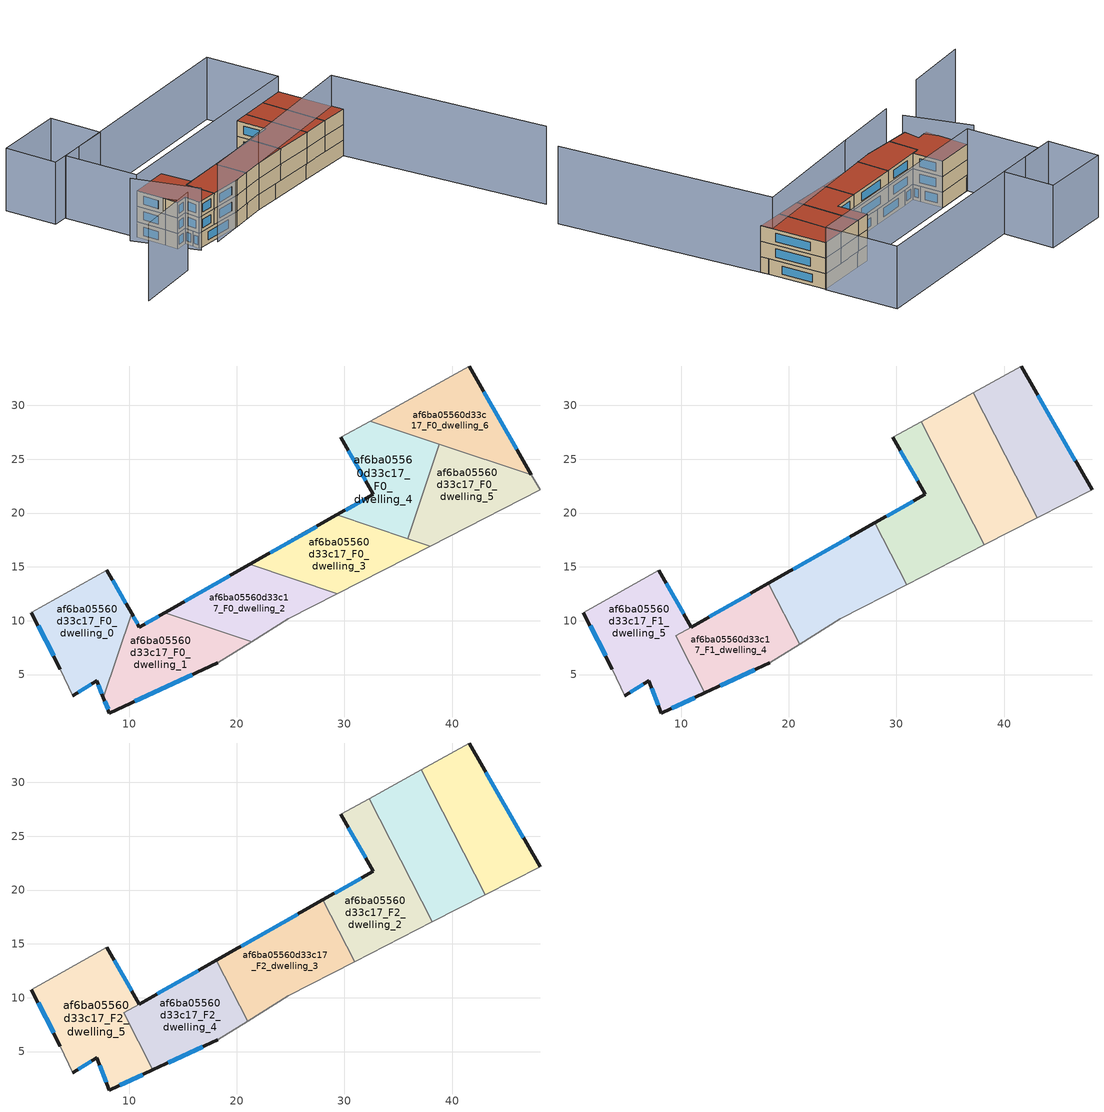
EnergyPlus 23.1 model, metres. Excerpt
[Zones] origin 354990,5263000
af6ba05560d33c17_F0_dwelling_0
 floor ground (EU_floor_Construction): 7.93,14.7 10.23,10.69 7.62,2.86 7.01,4.42 4.77,3.04 3.61,5.49 0.93,10.75 0.97,10.77 z0
 wall outside (EU_wall_Construction): 0.93,10.75 3.61,5.49 / 10.23,10.69 7.93,14.7 / 4.77,3.04 7.01,4.42 7.62,2.86 z0:3
 wall adiabatic (EU_wall_Construction): 3.61,5.49 4.77,3.04 / 7.93,14.7 0.97,10.77 0.93,10.75 z0:3
 wall to af6ba05560d33c17_F0_dwelling_1 (EU_wall_Construction): 7.62,2.86 10.23,10.69 z0:3
 window (EU_Window_Construction): 1.56,9.52 2.98,6.73 / 9.69,11.63 8.47,13.76 / 7.15,4.05 7.47,3.22 / 5.3,3.36 6.48,4.1 z0.7:2.3
af6ba05560d33c17_F0_dwelling_1
 floor ground (EU_floor_Construction): 21.37,8.05 18.25,6.1 8.17,1.43 7.62,2.86 10.23,10.69 10.96,9.41 13.3,10.74 z0
 wall outside (EU_wall_Construction): 7.62,2.86 8.17,1.43 18.25,6.1 / 13.3,10.74 10.96,9.41 10.23,10.69 z0:3
 wall to af6ba05560d33c17_F0_dwelling_2 (EU_wall_Construction): 21.37,8.05 13.3,10.74 z0:3
 wall adiabatic (EU_wall_Construction): 18.25,6.1 21.37,8.05 z0:3
 window (EU_Window_Construction): 7.75,2.52 8.04,1.77 / 10.79,9.71 10.4,10.39 / 12.75,10.43 11.51,9.73 / 10.54,2.53 15.88,5 z0.7:2.3
af6ba05560d33c17_F0_dwelling_2
 floor ground (EU_floor_Construction): 29.35,12.53 24.78,10.2 21.37,8.05 13.3,10.74 21.22,15.24 z0
 wall outside (EU_wall_Construction): 21.22,15.24 13.3,10.74 z0:3
 wall adiabatic (EU_wall_Construction): 21.37,8.05 24.78,10.2 29.35,12.53 z0:3
 wall to af6ba05560d33c17_F0_dwelling_3 (EU_wall_Construction): 29.35,12.53 21.22,15.24 z0:3
 window (EU_Window_Construction): 19.36,14.18 15.16,11.8 z0.7:2.3
af6ba05560d33c17_F0_dwelling_3
 floor ground (EU_floor_Construction): 37.97,16.94 29.35,12.53 21.22,15.24 29.31,19.83 z0
 wall outside (EU_wall_Construction): 29.31,19.83 21.22,15.24 z0:3
 wall adiabatic (EU_wall_Construction): 29.35,12.53 37.97,16.94 z0:3
 wall to af6ba05560d33c17_F0_dwelling_4 (EU_wall_Construction): 35.89,17.64 29.31,19.83 z0:3
 wall to af6ba05560d33c17_F0_dwelling_5 (EU_wall_Construction): 37.97,16.94 35.89,17.63 z0:3
 window (EU_Window_Construction): 27.41,18.75 23.12,16.31 z0.7:2.3
af6ba05560d33c17_F0_dwelling_4
 floor ground (EU_floor_Construction): 38.82,26.42 35.89,17.63 29.31,19.83 32.68,21.74 29.67,27.03 32.4,28.55 z0
 wall outside (EU_wall_Construction): 29.67,27.03 32.68,21.74 29.31,19.83 z0:3
 wall adiabatic (EU_wall_Construction): 32.4,28.55 29.67,27.03 z0:3
 wall to af6ba05560d33c17_F0_dwelling_5 (EU_wall_Construction): 35.89,17.63 38.82,26.42 z0:3
 wall to af6ba05560d33c17_F0_dwelling_6 (EU_wall_Construction): 38.82,26.42 32.4,28.55 z0:3
 window (EU_Window_Construction): 31.89,21.29 30.1,20.28 / 30.37,25.79 31.98,22.98 z0.7:2.3
af6ba05560d33c17_F0_dwelling_5
 floor ground (EU_floor_Construction): 47.36,23.57 48.17,22.16 37.97,16.94 35.89,17.63 38.82,26.42 z0
 wall adiabatic (EU_wall_Construction): 37.97,16.94 48.17,22.16 47.36,23.57 z0:3
 wall to af6ba05560d33c17_F0_dwelling_6 (EU_wall_Construction): 47.36,23.57 38.82,26.42 z0:3
 ceiling adiabatic (EU_roof_Construction): 48.17,22.16 47.36,23.57 38.82,26.42 36.67,19.97 38.17,17.04 z3
af6ba05560d33c17_F0_dwelling_6
 floor ground (EU_floor_Construction): 41.59,33.66 47.36,23.57 32.4,28.55 z0
 wall outside (EU_wall_Construction): 47.36,23.57 41.59,33.66 z0:3
 wall adiabatic (EU_wall_Construction): 41.59,33.66 32.4,28.55 z0:3
 window (EU_Window_Construction): 46.01,25.94 42.95,31.29 z0.7:2.3
af6ba05560d33c17_F1_dwelling_0
 floor to af6ba05560d33c17_F0_dwelling_6 (EU_floor_Construction): 41.59,33.66 47.36,23.57 39.71,26.12 37.12,31.18 z3
 floor adiabatic (EU_floor_Construction): 47.36,23.57 48.17,22.16 43.07,19.55 39.71,26.12 z3
 wall outside (EU_wall_Construction): 48.17,22.16 41.59,33.66 z3:6
 wall adiabatic (EU_wall_Construction): 41.59,33.66 37.12,31.18 / 43.07,19.55 48.17,22.16 z3:6
 wall to af6ba05560d33c17_F1_dwelling_1 (EU_wall_Construction): 37.12,31.18 43.07,19.55 z3:6
 window (EU_Window_Construction): 46.63,24.86 43.14,30.96 z3.7:5.3
af6ba05560d33c17_F1_dwelling_1
 floor adiabatic (EU_floor_Construction): 39.71,26.12 43.07,19.55 38.17,17.04 36.67,19.97 38.82,26.42 z3
 floor to af6ba05560d33c17_F0_dwelling_6 (EU_floor_Construction): 37.12,31.18 39.71,26.12 32.4,28.55 z3
 floor to af6ba05560d33c17_F0_dwelling_4 (EU_floor_Construction): 38.81,26.42 36.67,19.97 32.31,28.5 32.4,28.55 z3
 wall adiabatic (EU_wall_Construction): 37.12,31.18 32.31,28.5 / 38.17,17.04 43.07,19.55 z3:6
 wall to af6ba05560d33c17_F1_dwelling_2 (EU_wall_Construction): 32.31,28.5 38.17,17.04 z3:6
af6ba05560d33c17_F1_dwelling_2
 floor to af6ba05560d33c17_F0_dwelling_4 (EU_floor_Construction): 32.31,28.5 36.67,19.97 35.89,17.63 29.31,19.83 32.68,21.74 29.67,27.03 z3
 floor to af6ba05560d33c17_F0_dwelling_3 (EU_floor_Construction): 37.97,16.94 30.94,13.34 28,19.08 29.31,19.83 z3
 floor to af6ba05560d33c17_F0_dwelling_5 (EU_floor_Construction): 36.67,19.97 38.17,17.04 37.97,16.94 35.89,17.64 z3
 wall outside (EU_wall_Construction): 29.67,27.03 32.68,21.74 28,19.08 z3:6
 wall adiabatic (EU_wall_Construction): 30.94,13.34 38.17,17.04 / 32.31,28.5 29.67,27.03 z3:6
 wall to af6ba05560d33c17_F1_dwelling_3 (EU_wall_Construction): 28,19.08 30.94,13.34 z3:6
 window (EU_Window_Construction): 31.58,21.12 29.1,19.71 / 30.37,25.79 31.98,22.98 z3.7:5.3
af6ba05560d33c17_F1_dwelling_3
 floor to af6ba05560d33c17_F0_dwelling_2 (EU_floor_Construction): 29.35,12.53 24.78,10.2 21.37,8.06 20.78,8.25 18.11,13.47 21.22,15.24 z3
 floor to af6ba05560d33c17_F0_dwelling_3 (EU_floor_Construction): 28,19.08 30.94,13.34 29.35,12.53 21.22,15.24 z3
 floor to af6ba05560d33c17_F0_dwelling_1 (EU_floor_Construction): 21.37,8.06 21,7.82 20.78,8.25 z3
 wall outside (EU_wall_Construction): 28,19.08 18.11,13.47 z3:6
 wall to af6ba05560d33c17_F1_dwelling_4 (EU_wall_Construction): 18.11,13.47 21,7.82 z3:6
 wall adiabatic (EU_wall_Construction): 21,7.82 24.78,10.2 30.94,13.34 z3:6
 window (EU_Window_Construction): 25.68,17.77 20.43,14.79 z3.7:5.3
af6ba05560d33c17_F1_dwelling_4
 floor to af6ba05560d33c17_F0_dwelling_1 (EU_floor_Construction): 20.78,8.25 21,7.82 18.25,6.1 12.21,3.3 9.52,8.57 9.53,8.61 13.3,10.74 z3
 floor to af6ba05560d33c17_F0_dwelling_2 (EU_floor_Construction): 18.11,13.47 20.78,8.25 13.3,10.74 z3
 wall outside (EU_wall_Construction): 12.21,3.3 18.25,6.1 / 18.11,13.47 10.96,9.41 z3:6
 wall adiabatic (EU_wall_Construction): 18.25,6.1 21,7.82 z3:6
 wall to af6ba05560d33c17_F1_dwelling_5 (EU_wall_Construction): 10.96,9.41 9.51,8.59 12.21,3.3 z3:6
 window (EU_Window_Construction): 13.63,3.96 16.83,5.44 / 16.43,12.52 12.64,10.37 z3.7:5.3
af6ba05560d33c17_F1_dwelling_5
 floor to af6ba05560d33c17_F0_dwelling_0 (EU_floor_Construction): 7.93,14.7 10.23,10.69 9.53,8.61 9.51,8.59 9.52,8.57 7.62,2.86 7.01,4.42 4.77,3.04 3.61,5.49 0.93,10.75 z3
 floor to af6ba05560d33c17_F0_dwelling_1 (EU_floor_Construction): 9.52,8.57 12.21,3.3 8.17,1.43 7.62,2.86 z3; 10.23,10.69 10.96,9.41 9.53,8.61 z3
 wall outside (EU_wall_Construction): 10.96,9.41 7.93,14.7 / 4.77,3.04 7.01,4.42 8.17,1.43 12.21,3.3 / 0.93,10.75 3.61,5.49 z3:6
 wall adiabatic (EU_wall_Construction): 7.93,14.7 0.93,10.75 / 3.61,5.49 4.77,3.04 z3:6
 window (EU_Window_Construction): 10.25,10.66 8.64,13.46 / 9.12,1.87 11.27,2.86 / 7.28,3.72 7.9,2.13 / 5.3,3.36 6.48,4.1 / 1.56,9.52 2.98,6.73 z3.7:5.3
af6ba05560d33c17_F2_dwelling_0
 floor to af6ba05560d33c17_F1_dwelling_0 (EU_floor_Construction): 41.59,33.66 48.17,22.16 43.07,19.55 37.12,31.18 z6
 wall outside (EU_wall_Construction): 48.17,22.16 41.59,33.66 z6:9
 wall adiabatic (EU_wall_Construction): 41.59,33.66 37.12,31.18 / 43.07,19.55 48.17,22.16 z6:9
 wall to af6ba05560d33c17_F2_dwelling_1 (EU_wall_Construction): 37.12,31.18 43.07,19.55 z6:9
 window (EU_Window_Construction): 46.63,24.86 43.14,30.96 z6.7:8.3
 roof outside (EU_roof_Construction): 48.17,22.16 41.59,33.66 37.12,31.18 43.07,19.55 z9
af6ba05560d33c17_F2_dwelling_1
 floor to af6ba05560d33c17_F1_dwelling_1 (EU_floor_Construction): 37.12,31.18 43.07,19.55 38.17,17.04 32.31,28.5 z6
 wall adiabatic (EU_wall_Construction): 37.12,31.18 32.31,28.5 / 38.17,17.04 43.07,19.55 z6:9
 wall to af6ba05560d33c17_F2_dwelling_2 (EU_wall_Construction): 32.31,28.5 38.17,17.04 z6:9
 roof outside (EU_roof_Construction): 43.07,19.55 37.12,31.18 32.31,28.5 38.17,17.04 z9
af6ba05560d33c17_F2_dwelling_2
 floor to af6ba05560d33c17_F1_dwelling_2 (EU_floor_Construction): 32.31,28.5 38.17,17.04 30.94,13.34 28,19.08 32.68,21.74 29.67,27.03 z6
 wall outside (EU_wall_Construction): 29.67,27.03 32.68,21.74 28,19.08 z6:9
 wall adiabatic (EU_wall_Construction): 30.94,13.34 38.17,17.04 / 32.31,28.5 29.67,27.03 z6:9
 wall to af6ba05560d33c17_F2_dwelling_3 (EU_wall_Construction): 28,19.08 30.94,13.34 z6:9
 window (EU_Window_Construction): 31.58,21.12 29.1,19.71 / 30.37,25.79 31.98,22.98 z6.7:8.3
 roof outside (EU_roof_Construction): 38.17,17.04 32.31,28.5 29.67,27.03 32.68,21.74 28,19.08 30.94,13.34 z9
af6ba05560d33c17_F2_dwelling_3
 floor to af6ba05560d33c17_F1_dwelling_3 (EU_floor_Construction): 28,19.08 30.94,13.34 24.78,10.2 21,7.82 18.11,13.47 z6
 wall outside (EU_wall_Construction): 28,19.08 18.11,13.47 z6:9
 wall to af6ba05560d33c17_F2_dwelling_4 (EU_wall_Construction): 18.11,13.47 21,7.82 z6:9
 wall adiabatic (EU_wall_Construction): 21,7.82 24.78,10.2 30.94,13.34 z6:9
 window (EU_Window_Construction): 25.68,17.77 20.43,14.79 z6.7:8.3
 roof outside (EU_roof_Construction): 30.94,13.34 28,19.08 18.11,13.47 21,7.82 24.78,10.2 z9
af6ba05560d33c17_F2_dwelling_4
 floor to af6ba05560d33c17_F1_dwelling_4 (EU_floor_Construction): 18.11,13.47 21,7.82 18.25,6.1 12.21,3.3 9.51,8.59 z6
 wall outside (EU_wall_Construction): 12.21,3.3 18.25,6.1 / 18.11,13.47 10.96,9.41 z6:9
 wall adiabatic (EU_wall_Construction): 18.25,6.1 21,7.82 z6:9
 wall to af6ba05560d33c17_F2_dwelling_5 (EU_wall_Construction): 10.96,9.41 9.51,8.59 12.21,3.3 z6:9
 window (EU_Window_Construction): 13.63,3.96 16.83,5.44 / 16.43,12.52 12.64,10.37 z6.7:8.3
 roof outside (EU_roof_Construction): 18.25,6.1 21,7.82 18.11,13.47 9.51,8.59 12.21,3.3 z9
af6ba05560d33c17_F2_dwelling_5
 floor to af6ba05560d33c17_F1_dwelling_5 (EU_floor_Construction): 7.93,14.7 10.96,9.41 9.51,8.59 12.21,3.3 8.17,1.43 7.01,4.42 4.77,3.04 3.61,5.49 0.93,10.75 z6
 wall outside (EU_wall_Construction): 10.96,9.41 7.93,14.7 / 4.77,3.04 7.01,4.42 8.17,1.43 12.21,3.3 / 0.93,10.75 3.61,5.49 z6:9
 wall adiabatic (EU_wall_Construction): 7.93,14.7 0.93,10.75 / 3.61,5.49 4.77,3.04 z6:9
 window (EU_Window_Construction): 10.25,10.66 8.64,13.46 / 9.12,1.87 11.27,2.86 / 7.28,3.72 7.9,2.13 / 5.3,3.36 6.48,4.1 / 1.56,9.52 2.98,6.73 z6.7:8.3
 roof outside (EU_roof_Construction): 12.21,3.3 9.51,8.59 10.96,9.41 7.93,14.7 0.93,10.75 3.61,5.49 4.77,3.04 7.01,4.42 8.17,1.43 z9
shading: -9.58,-12.65 2.28,-5.14 / 12.43,2.42 24.77,10.21 / 24.78,10.19 46.91,24.16 / 46.91,24.16 69.65,-11.88 z0:15; -0.76,10.09 8.17,0.7 / 41.59,33.66 0.93,10.75 / 0.93,10.75 -6.23,23.47 / -6.23,23.47 34.43,46.38 / 34.43,46.38 41.59,33.66 / -13.85,31.1 -1.19,37.97 / -1.19,37.97 3.71,28.94 / 3.71,28.94 -8.95,22.07 / -8.95,22.07 -13.85,31.1 z0:12
[Building]
EU S2 Campaign: North Axis=0; Terrain=City; Solar Distribution=FullExterior
[Site:Location]
Budapest.Ferenc.Liszt.Intl.AP: Latitude=47.437; Longitude=19.256; Time Zone=1; Elevation=185
[SizingPeriod:WeatherFileDays]
AnnualSizingPeriod: Begin Month=1; Begin Day of Month=1; End Month=12; End Day of Month=31; Day of Week for Start Day=Monday; Use Weather File Daylight Saving Period=No; Use Weather File Rain and Snow Indicators=No
[MATERIAL]
EU_InternalMass_Material: Roughness=MediumRough; Thickness=0.1; Conductivity=1; Density=1800; Specific Heat=900; Thermal Absorptance=0.9; Solar Absorptance=0.7; Visible Absorptance=0.7
[MATERIAL:NOMASS] Roughness=MediumRough; Thermal Absorptance=0.9; Solar Absorptance=0.7; Visible Absorptance=0.7
Name | Thermal Resistance
EU_wall_NoMass | 0.832559
EU_roof_NoMass | 1.39638
EU_floor_NoMass | 0.872794
[WINDOWMATERIAL:SIMPLEGLAZINGSYSTEM]
EU_Window_SimpleGlazing: UFactor=2.79869; Solar Heat Gain Coefficient=0.75; Visible Transmittance=0.75
[CONSTRUCTION]
EU_wall_Construction: EU_wall_NoMass
EU_roof_Construction: EU_roof_NoMass
EU_floor_Construction: EU_floor_NoMass
EU_Window_Construction: EU_Window_SimpleGlazing
EU_InternalMass_Construction: EU_InternalMass_Material
[ZONE] Type=1; Multiplier=1; Ceiling Height=autocalculate; Floor Area=autocalculate; Part of Total Floor Area=Yes
Name | Volume
af6ba05560d33c17_F0_dwelling_0 | 189.872
af6ba05560d33c17_F1_dwelling_0; af6ba05560d33c17_F2_dwelling_0 | 214.002
af6ba05560d33c17_F0_dwelling_1 | 189.862
af6ba05560d33c17_F1_dwelling_1; af6ba05560d33c17_F2_dwelling_1 | 214.014
af6ba05560d33c17_F0_dwelling_2 | 170.562
af6ba05560d33c17_F1_dwelling_2; af6ba05560d33c17_F2_dwelling_2 | 213.99
af6ba05560d33c17_F0_dwelling_3 | 183.417
af6ba05560d33c17_F1_dwelling_3; af6ba05560d33c17_F2_dwelling_3 | 214.008
af6ba05560d33c17_F0_dwelling_4 | 183.438
af6ba05560d33c17_F1_dwelling_4; af6ba05560d33c17_F2_dwelling_4 | 186.183
af6ba05560d33c17_F0_dwelling_5 | 183.446
af6ba05560d33c17_F1_dwelling_5; af6ba05560d33c17_F2_dwelling_5 | 241.827
af6ba05560d33c17_F0_dwelling_6 | 183.434
[INTERNALMASS] Construction=EU_InternalMass_Construction
Name | Zone or ZoneList | Surface Area
af6ba05560d33c17_F0_dwelling_0_EU_InternalMass | af6ba05560d33c17_F0_dwelling_0 | 63.2909
af6ba05560d33c17_F0_dwelling_1_EU_InternalMass | af6ba05560d33c17_F0_dwelling_1 | 63.2845
af6ba05560d33c17_F0_dwelling_2_EU_InternalMass | af6ba05560d33c17_F0_dwelling_2 | 56.8539
af6ba05560d33c17_F0_dwelling_3_EU_InternalMass | af6ba05560d33c17_F0_dwelling_3 | 61.1392
af6ba05560d33c17_F0_dwelling_4_EU_InternalMass | af6ba05560d33c17_F0_dwelling_4 | 61.1452
af6ba05560d33c17_F0_dwelling_5_EU_InternalMass | af6ba05560d33c17_F0_dwelling_5 | 61.1489
af6ba05560d33c17_F0_dwelling_6_EU_InternalMass | af6ba05560d33c17_F0_dwelling_6 | 61.1445
af6ba05560d33c17_F1_dwelling_0_EU_InternalMass | af6ba05560d33c17_F1_dwelling_0 | 71.3339
af6ba05560d33c17_F1_dwelling_1_EU_InternalMass | af6ba05560d33c17_F1_dwelling_1 | 71.3382
af6ba05560d33c17_F1_dwelling_2_EU_InternalMass | af6ba05560d33c17_F1_dwelling_2 | 71.3301
af6ba05560d33c17_F1_dwelling_3_EU_InternalMass | af6ba05560d33c17_F1_dwelling_3 | 71.3359
af6ba05560d33c17_F1_dwelling_4_EU_InternalMass | af6ba05560d33c17_F1_dwelling_4 | 62.0614
af6ba05560d33c17_F1_dwelling_5_EU_InternalMass | af6ba05560d33c17_F1_dwelling_5 | 80.6105
af6ba05560d33c17_F2_dwelling_0_EU_InternalMass | af6ba05560d33c17_F2_dwelling_0 | 71.3339
af6ba05560d33c17_F2_dwelling_1_EU_InternalMass | af6ba05560d33c17_F2_dwelling_1 | 71.3382
af6ba05560d33c17_F2_dwelling_2_EU_InternalMass | af6ba05560d33c17_F2_dwelling_2 | 71.3301
af6ba05560d33c17_F2_dwelling_3_EU_InternalMass | af6ba05560d33c17_F2_dwelling_3 | 71.3359
af6ba05560d33c17_F2_dwelling_4_EU_InternalMass | af6ba05560d33c17_F2_dwelling_4 | 62.0614
af6ba05560d33c17_F2_dwelling_5_EU_InternalMass | af6ba05560d33c17_F2_dwelling_5 | 80.6105
[OTHEREQUIPMENT] Fuel Type=Electricity; Design Level Calculation Method=Watts/Area; Power per Zone Floor Area=1; Fraction Latent=0; Fraction Radiant=0; Fraction Lost=0; Carbon Dioxide Generation Rate=0; EndUse Subcategory=EU_Step8_InternalGains
Name | Zone or ZoneList or Space or SpaceList | Schedule
EU_Step8_InternalGain_af6ba05560d33c17_F0_dwelling_0_f000 | af6ba05560d33c17_F0_dwelling_0 | EU_Step8_GainSchedule_af6ba05560d33c17_F0_dwelling_0_f000
EU_Step8_InternalGain_af6ba05560d33c17_F0_dwelling_1_f000 | af6ba05560d33c17_F0_dwelling_1 | EU_Step8_GainSchedule_af6ba05560d33c17_F0_dwelling_1_f000
EU_Step8_InternalGain_af6ba05560d33c17_F0_dwelling_2_f000 | af6ba05560d33c17_F0_dwelling_2 | EU_Step8_GainSchedule_af6ba05560d33c17_F0_dwelling_2_f000
EU_Step8_InternalGain_af6ba05560d33c17_F0_dwelling_3_f000 | af6ba05560d33c17_F0_dwelling_3 | EU_Step8_GainSchedule_af6ba05560d33c17_F0_dwelling_3_f000
EU_Step8_InternalGain_af6ba05560d33c17_F0_dwelling_4_f000 | af6ba05560d33c17_F0_dwelling_4 | EU_Step8_GainSchedule_af6ba05560d33c17_F0_dwelling_4_f000
EU_Step8_InternalGain_af6ba05560d33c17_F0_dwelling_5_f000 | af6ba05560d33c17_F0_dwelling_5 | EU_Step8_GainSchedule_af6ba05560d33c17_F0_dwelling_5_f000
EU_Step8_InternalGain_af6ba05560d33c17_F0_dwelling_6_f000 | af6ba05560d33c17_F0_dwelling_6 | EU_Step8_GainSchedule_af6ba05560d33c17_F0_dwelling_6_f000
EU_Step8_InternalGain_af6ba05560d33c17_F1_dwelling_0_f000 | af6ba05560d33c17_F1_dwelling_0 | EU_Step8_GainSchedule_af6ba05560d33c17_F1_dwelling_0_f000
EU_Step8_InternalGain_af6ba05560d33c17_F1_dwelling_1_f000 | af6ba05560d33c17_F1_dwelling_1 | EU_Step8_GainSchedule_af6ba05560d33c17_F1_dwelling_1_f000
EU_Step8_InternalGain_af6ba05560d33c17_F1_dwelling_2_f000 | af6ba05560d33c17_F1_dwelling_2 | EU_Step8_GainSchedule_af6ba05560d33c17_F1_dwelling_2_f000
EU_Step8_InternalGain_af6ba05560d33c17_F1_dwelling_3_f000 | af6ba05560d33c17_F1_dwelling_3 | EU_Step8_GainSchedule_af6ba05560d33c17_F1_dwelling_3_f000
EU_Step8_InternalGain_af6ba05560d33c17_F1_dwelling_4_f000 | af6ba05560d33c17_F1_dwelling_4 | EU_Step8_GainSchedule_af6ba05560d33c17_F1_dwelling_4_f000
EU_Step8_InternalGain_af6ba05560d33c17_F1_dwelling_5_f000 | af6ba05560d33c17_F1_dwelling_5 | EU_Step8_GainSchedule_af6ba05560d33c17_F1_dwelling_5_f000
EU_Step8_InternalGain_af6ba05560d33c17_F2_dwelling_0_f000 | af6ba05560d33c17_F2_dwelling_0 | EU_Step8_GainSchedule_af6ba05560d33c17_F2_dwelling_0_f000
EU_Step8_InternalGain_af6ba05560d33c17_F2_dwelling_1_f000 | af6ba05560d33c17_F2_dwelling_1 | EU_Step8_GainSchedule_af6ba05560d33c17_F2_dwelling_1_f000
EU_Step8_InternalGain_af6ba05560d33c17_F2_dwelling_2_f000 | af6ba05560d33c17_F2_dwelling_2 | EU_Step8_GainSchedule_af6ba05560d33c17_F2_dwelling_2_f000
EU_Step8_InternalGain_af6ba05560d33c17_F2_dwelling_3_f000 | af6ba05560d33c17_F2_dwelling_3 | EU_Step8_GainSchedule_af6ba05560d33c17_F2_dwelling_3_f000
EU_Step8_InternalGain_af6ba05560d33c17_F2_dwelling_4_f000 | af6ba05560d33c17_F2_dwelling_4 | EU_Step8_GainSchedule_af6ba05560d33c17_F2_dwelling_4_f000
EU_Step8_InternalGain_af6ba05560d33c17_F2_dwelling_5_f000 | af6ba05560d33c17_F2_dwelling_5 | EU_Step8_GainSchedule_af6ba05560d33c17_F2_dwelling_5_f000
[ZONEVENTILATION:DESIGNFLOWRATE] Schedule=EU_AlwaysOn; Design Flow Rate Calculation Method=AirChanges/Hour; Air Changes per Hour=0.475469; Ventilation Type=Natural; Fan Pressure Rise=0; Fan Total Efficiency=1; Constant Term Coefficient=1; Temperature Term Coefficient=0; Velocity Term Coefficient=0; Velocity Squared Term Coefficient=0; Minimum Indoor Temperature=-100; Maximum Indoor Temperature=100; Delta Temperature=-100; Minimum Outdoor Temperature=-100; Maximum Outdoor Temperature=100; Maximum Wind Speed=40
Name | Zone or ZoneList or Space or SpaceList
EU_ConstantAir_af6ba05560d33c17_F0_dwelling_0 | af6ba05560d33c17_F0_dwelling_0
EU_ConstantAir_af6ba05560d33c17_F0_dwelling_1 | af6ba05560d33c17_F0_dwelling_1
EU_ConstantAir_af6ba05560d33c17_F0_dwelling_2 | af6ba05560d33c17_F0_dwelling_2
EU_ConstantAir_af6ba05560d33c17_F0_dwelling_3 | af6ba05560d33c17_F0_dwelling_3
EU_ConstantAir_af6ba05560d33c17_F0_dwelling_4 | af6ba05560d33c17_F0_dwelling_4
EU_ConstantAir_af6ba05560d33c17_F0_dwelling_5 | af6ba05560d33c17_F0_dwelling_5
EU_ConstantAir_af6ba05560d33c17_F0_dwelling_6 | af6ba05560d33c17_F0_dwelling_6
EU_ConstantAir_af6ba05560d33c17_F1_dwelling_0 | af6ba05560d33c17_F1_dwelling_0
EU_ConstantAir_af6ba05560d33c17_F1_dwelling_1 | af6ba05560d33c17_F1_dwelling_1
EU_ConstantAir_af6ba05560d33c17_F1_dwelling_2 | af6ba05560d33c17_F1_dwelling_2
EU_ConstantAir_af6ba05560d33c17_F1_dwelling_3 | af6ba05560d33c17_F1_dwelling_3
EU_ConstantAir_af6ba05560d33c17_F1_dwelling_4 | af6ba05560d33c17_F1_dwelling_4
EU_ConstantAir_af6ba05560d33c17_F1_dwelling_5 | af6ba05560d33c17_F1_dwelling_5
EU_ConstantAir_af6ba05560d33c17_F2_dwelling_0 | af6ba05560d33c17_F2_dwelling_0
EU_ConstantAir_af6ba05560d33c17_F2_dwelling_1 | af6ba05560d33c17_F2_dwelling_1
EU_ConstantAir_af6ba05560d33c17_F2_dwelling_2 | af6ba05560d33c17_F2_dwelling_2
EU_ConstantAir_af6ba05560d33c17_F2_dwelling_3 | af6ba05560d33c17_F2_dwelling_3
EU_ConstantAir_af6ba05560d33c17_F2_dwelling_4 | af6ba05560d33c17_F2_dwelling_4
EU_ConstantAir_af6ba05560d33c17_F2_dwelling_5 | af6ba05560d33c17_F2_dwelling_5
[HVACTEMPLATE:THERMOSTAT] Constant Heating Setpoint=20; Constant Cooling Setpoint=50
EU_HeatOnly_af6ba05560d33c17_F0_dwelling_0; EU_HeatOnly_af6ba05560d33c17_F0_dwelling_1; EU_HeatOnly_af6ba05560d33c17_F0_dwelling_2; EU_HeatOnly_af6ba05560d33c17_F0_dwelling_3; EU_HeatOnly_af6ba05560d33c17_F0_dwelling_4; EU_HeatOnly_af6ba05560d33c17_F0_dwelling_5; EU_HeatOnly_af6ba05560d33c17_F0_dwelling_6; EU_HeatOnly_af6ba05560d33c17_F1_dwelling_0; EU_HeatOnly_af6ba05560d33c17_F1_dwelling_1; EU_HeatOnly_af6ba05560d33c17_F1_dwelling_2; EU_HeatOnly_af6ba05560d33c17_F1_dwelling_3; EU_HeatOnly_af6ba05560d33c17_F1_dwelling_4; EU_HeatOnly_af6ba05560d33c17_F1_dwelling_5; EU_HeatOnly_af6ba05560d33c17_F2_dwelling_0; EU_HeatOnly_af6ba05560d33c17_F2_dwelling_1; EU_HeatOnly_af6ba05560d33c17_F2_dwelling_2; EU_HeatOnly_af6ba05560d33c17_F2_dwelling_3; EU_HeatOnly_af6ba05560d33c17_F2_dwelling_4; EU_HeatOnly_af6ba05560d33c17_F2_dwelling_5
[HVACTEMPLATE:ZONE:IDEALLOADSAIRSYSTEM] System Availability Schedule=EU_AlwaysOn; Maximum Heating Supply Air Temperature=50; Minimum Cooling Supply Air Temperature=13; Maximum Heating Supply Air Humidity Ratio=0.0156; Minimum Cooling Supply Air Humidity Ratio=0.0077; Heating Limit=NoLimit; Cooling Limit=NoLimit; Heating Availability Schedule=EU_AlwaysOn; Cooling Availability Schedule=EU_CoolingOff; Dehumidification Control Type=ConstantSensibleHeatRatio; Cooling Sensible Heat Ratio=0.7; Dehumidification Setpoint=60; Humidification Control Type=None; Humidification Setpoint=30; Outdoor Air Method=None; Outdoor Air Flow Rate per Person=0.00944; Outdoor Air Flow Rate per Zone Floor Area=0; Outdoor Air Flow Rate per Zone=0; Demand Controlled Ventilation Type=None; Outdoor Air Economizer Type=NoEconomizer; Heat Recovery Type=None; Sensible Heat Recovery Effectiveness=0.7; Latent Heat Recovery Effectiveness=0.65
Name | Template Thermostat
af6ba05560d33c17_F0_dwelling_0 | EU_HeatOnly_af6ba05560d33c17_F0_dwelling_0
af6ba05560d33c17_F0_dwelling_1 | EU_HeatOnly_af6ba05560d33c17_F0_dwelling_1
af6ba05560d33c17_F0_dwelling_2 | EU_HeatOnly_af6ba05560d33c17_F0_dwelling_2
af6ba05560d33c17_F0_dwelling_3 | EU_HeatOnly_af6ba05560d33c17_F0_dwelling_3
af6ba05560d33c17_F0_dwelling_4 | EU_HeatOnly_af6ba05560d33c17_F0_dwelling_4
af6ba05560d33c17_F0_dwelling_5 | EU_HeatOnly_af6ba05560d33c17_F0_dwelling_5
af6ba05560d33c17_F0_dwelling_6 | EU_HeatOnly_af6ba05560d33c17_F0_dwelling_6
af6ba05560d33c17_F1_dwelling_0 | EU_HeatOnly_af6ba05560d33c17_F1_dwelling_0
af6ba05560d33c17_F1_dwelling_1 | EU_HeatOnly_af6ba05560d33c17_F1_dwelling_1
af6ba05560d33c17_F1_dwelling_2 | EU_HeatOnly_af6ba05560d33c17_F1_dwelling_2
af6ba05560d33c17_F1_dwelling_3 | EU_HeatOnly_af6ba05560d33c17_F1_dwelling_3
af6ba05560d33c17_F1_dwelling_4 | EU_HeatOnly_af6ba05560d33c17_F1_dwelling_4
af6ba05560d33c17_F1_dwelling_5 | EU_HeatOnly_af6ba05560d33c17_F1_dwelling_5
af6ba05560d33c17_F2_dwelling_0 | EU_HeatOnly_af6ba05560d33c17_F2_dwelling_0
af6ba05560d33c17_F2_dwelling_1 | EU_HeatOnly_af6ba05560d33c17_F2_dwelling_1
af6ba05560d33c17_F2_dwelling_2 | EU_HeatOnly_af6ba05560d33c17_F2_dwelling_2
af6ba05560d33c17_F2_dwelling_3 | EU_HeatOnly_af6ba05560d33c17_F2_dwelling_3
af6ba05560d33c17_F2_dwelling_4 | EU_HeatOnly_af6ba05560d33c17_F2_dwelling_4
af6ba05560d33c17_F2_dwelling_5 | EU_HeatOnly_af6ba05560d33c17_F2_dwelling_5
[SIZING:ZONE] Zone Cooling Design Supply Air Temperature Input Method=SupplyAirTemperature; Zone Cooling Design Supply Air Temperature=13; Zone Heating Design Supply Air Temperature Input Method=SupplyAirTemperature; Zone Heating Design Supply Air Temperature=50; Zone Cooling Design Supply Air Humidity Ratio=0.008; Zone Heating Design Supply Air Humidity Ratio=0.008; Cooling Design Air Flow Method=DesignDay; Cooling Design Air Flow Rate=0; Cooling Minimum Air Flow per Zone Floor Area=0.000762; Cooling Minimum Air Flow=0; Cooling Minimum Air Flow Fraction=0.2; Heating Design Air Flow Method=DesignDay; Heating Design Air Flow Rate=0; Heating Maximum Air Flow per Zone Floor Area=0.002032; Heating Maximum Air Flow=0.141576; Heating Maximum Air Flow Fraction=0.3; Account for Dedicated Outdoor Air System=No; Dedicated Outdoor Air System Control Strategy=NeutralSupplyAir; Dedicated Outdoor Air Low Setpoint Temperature for Design=autosize; Dedicated Outdoor Air High Setpoint Temperature for Design=autosize; Zone Load Sizing Method=Sensible Load Only No Latent Load; Zone Latent Cooling Design Supply Air Humidity Ratio Input Method=HumidityRatioDifference; Zone Cooling Design Supply Air Humidity Ratio Difference=0.005; Zone Latent Heating Design Supply Air Humidity Ratio Input Method=HumidityRatioDifference; Zone Humidification Design Supply Air Humidity Ratio Difference=0.005
af6ba05560d33c17_F0_dwelling_0; af6ba05560d33c17_F0_dwelling_1; af6ba05560d33c17_F0_dwelling_2; af6ba05560d33c17_F0_dwelling_3; af6ba05560d33c17_F0_dwelling_4; af6ba05560d33c17_F0_dwelling_5; af6ba05560d33c17_F0_dwelling_6; af6ba05560d33c17_F1_dwelling_0; af6ba05560d33c17_F1_dwelling_1; af6ba05560d33c17_F1_dwelling_2; af6ba05560d33c17_F1_dwelling_3; af6ba05560d33c17_F1_dwelling_4; af6ba05560d33c17_F1_dwelling_5; af6ba05560d33c17_F2_dwelling_0; af6ba05560d33c17_F2_dwelling_1; af6ba05560d33c17_F2_dwelling_2; af6ba05560d33c17_F2_dwelling_3; af6ba05560d33c17_F2_dwelling_4; af6ba05560d33c17_F2_dwelling_5
[SCHEDULE:CONSTANT]
Name | Hourly Value
EU_AlwaysOn | 1
EU_CoolingOff | 0
[SCHEDULE:FILE] Column Number=1; Rows to Skip at Top=0; Number of Hours of Data=8760; Column Separator=Comma; Interpolate to Timestep=No; Minutes per Item=60; Adjust Schedule for Daylight Savings=Yes
Name | File
EU_Step8_GainSchedule_af6ba05560d33c17_F0_dwelling_0_f000 | ../../schedules/af6ba05560d33c17/af6ba05560d33c17_F0_dwelling_0_f000_gain.csv
EU_Step8_GainSchedule_af6ba05560d33c17_F0_dwelling_1_f000 | ../../schedules/af6ba05560d33c17/af6ba05560d33c17_F0_dwelling_1_f000_gain.csv
EU_Step8_GainSchedule_af6ba05560d33c17_F0_dwelling_2_f000 | ../../schedules/af6ba05560d33c17/af6ba05560d33c17_F0_dwelling_2_f000_gain.csv
EU_Step8_GainSchedule_af6ba05560d33c17_F0_dwelling_3_f000 | ../../schedules/af6ba05560d33c17/af6ba05560d33c17_F0_dwelling_3_f000_gain.csv
EU_Step8_GainSchedule_af6ba05560d33c17_F0_dwelling_4_f000 | ../../schedules/af6ba05560d33c17/af6ba05560d33c17_F0_dwelling_4_f000_gain.csv
EU_Step8_GainSchedule_af6ba05560d33c17_F0_dwelling_5_f000 | ../../schedules/af6ba05560d33c17/af6ba05560d33c17_F0_dwelling_5_f000_gain.csv
EU_Step8_GainSchedule_af6ba05560d33c17_F0_dwelling_6_f000 | ../../schedules/af6ba05560d33c17/af6ba05560d33c17_F0_dwelling_6_f000_gain.csv
EU_Step8_GainSchedule_af6ba05560d33c17_F1_dwelling_0_f000 | ../../schedules/af6ba05560d33c17/af6ba05560d33c17_F1_dwelling_0_f000_gain.csv
EU_Step8_GainSchedule_af6ba05560d33c17_F1_dwelling_1_f000 | ../../schedules/af6ba05560d33c17/af6ba05560d33c17_F1_dwelling_1_f000_gain.csv
EU_Step8_GainSchedule_af6ba05560d33c17_F1_dwelling_2_f000 | ../../schedules/af6ba05560d33c17/af6ba05560d33c17_F1_dwelling_2_f000_gain.csv
EU_Step8_GainSchedule_af6ba05560d33c17_F1_dwelling_3_f000 | ../../schedules/af6ba05560d33c17/af6ba05560d33c17_F1_dwelling_3_f000_gain.csv
EU_Step8_GainSchedule_af6ba05560d33c17_F1_dwelling_4_f000 | ../../schedules/af6ba05560d33c17/af6ba05560d33c17_F1_dwelling_4_f000_gain.csv
EU_Step8_GainSchedule_af6ba05560d33c17_F1_dwelling_5_f000 | ../../schedules/af6ba05560d33c17/af6ba05560d33c17_F1_dwelling_5_f000_gain.csv
EU_Step8_GainSchedule_af6ba05560d33c17_F2_dwelling_0_f000 | ../../schedules/af6ba05560d33c17/af6ba05560d33c17_F2_dwelling_0_f000_gain.csv
EU_Step8_GainSchedule_af6ba05560d33c17_F2_dwelling_1_f000 | ../../schedules/af6ba05560d33c17/af6ba05560d33c17_F2_dwelling_1_f000_gain.csv
EU_Step8_GainSchedule_af6ba05560d33c17_F2_dwelling_2_f000 | ../../schedules/af6ba05560d33c17/af6ba05560d33c17_F2_dwelling_2_f000_gain.csv
EU_Step8_GainSchedule_af6ba05560d33c17_F2_dwelling_3_f000 | ../../schedules/af6ba05560d33c17/af6ba05560d33c17_F2_dwelling_3_f000_gain.csv
EU_Step8_GainSchedule_af6ba05560d33c17_F2_dwelling_4_f000 | ../../schedules/af6ba05560d33c17/af6ba05560d33c17_F2_dwelling_4_f000_gain.csv
EU_Step8_GainSchedule_af6ba05560d33c17_F2_dwelling_5_f000 | ../../schedules/af6ba05560d33c17/af6ba05560d33c17_F2_dwelling_5_f000_gain.csv
